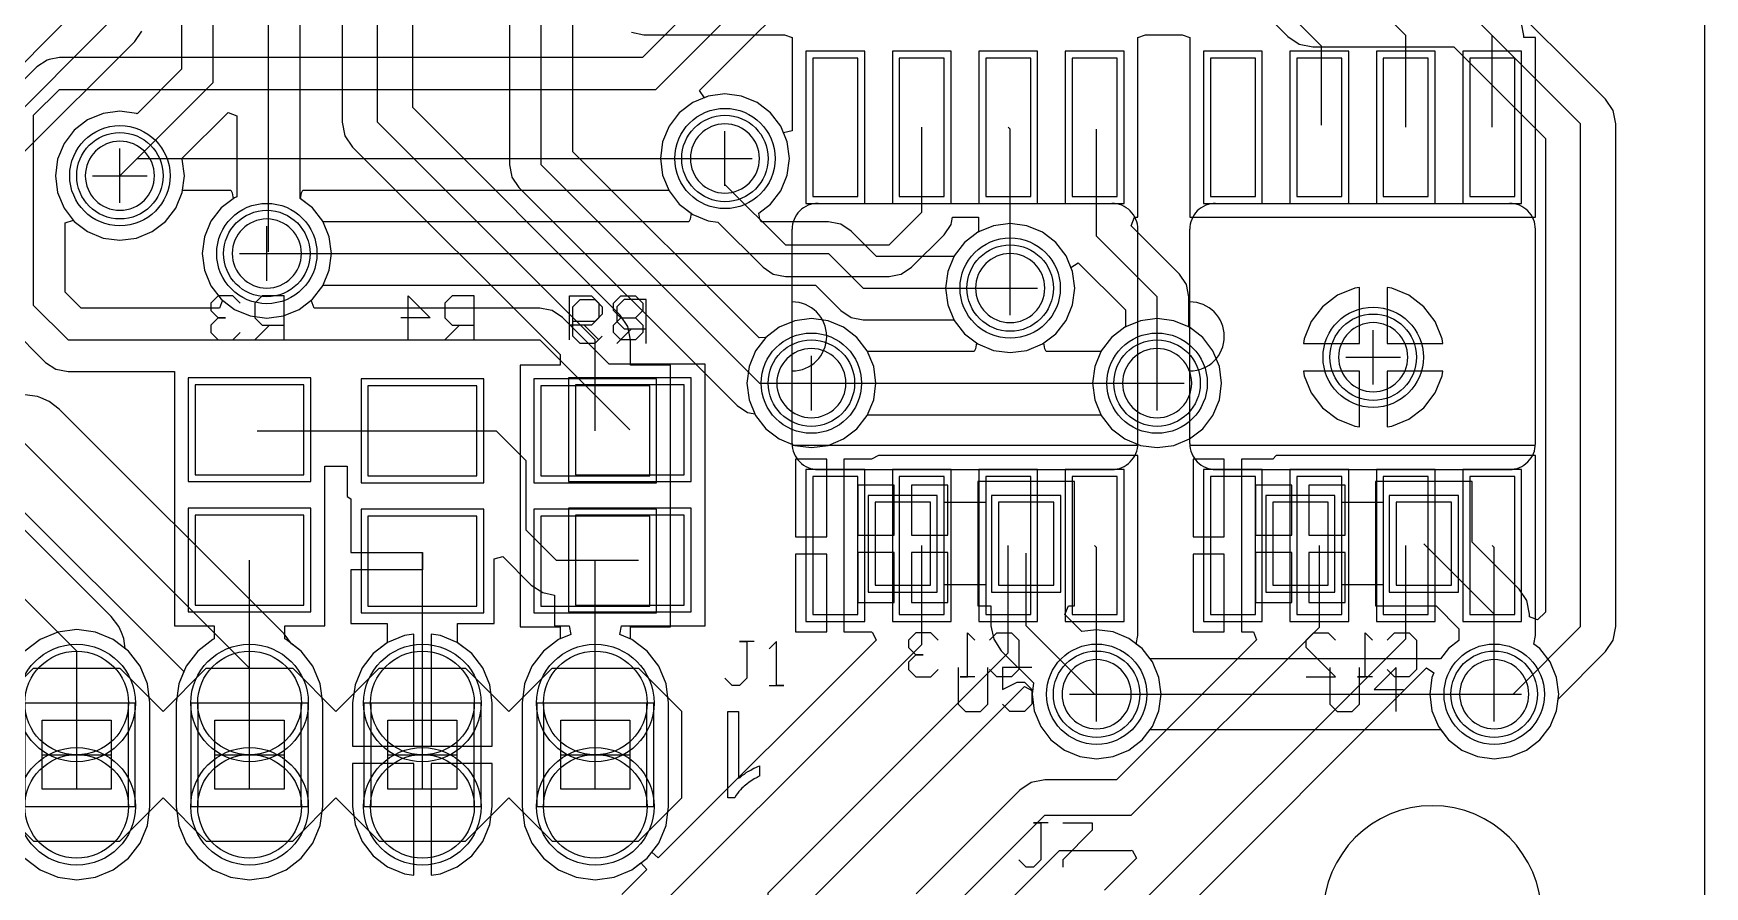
# Model space of a CAD drawing. Extents: x -25.4 to 37.3, y -25.4 to 54.6.
# Drawn here: x 12.45 to 37, y 4.41 to 16.95 of the extents above; entities that cross this region are included whole.
import ezdxf

# ---------------------------------------------------------------- set-up
doc = ezdxf.new("R2010")
doc.units = 0
doc.layers.get('0').update_dxf_attribs({"linetype": 'CONTINUOUS'})
for name, color, linetype in [('gbl', 5, 'CONTINUOUS'), ('gbo', 1, 'CONTINUOUS'), ('gbs', 6, 'CONTINUOUS'), ('gd1', 1, 'CONTINUOUS'), ('gg1', 1, 'CONTINUOUS'), ('gm29', 6, 'CONTINUOUS'), ('gtl', 1, 'CONTINUOUS'), ('gto', 2, 'CONTINUOUS'), ('gts', 1, 'CONTINUOUS')]:
    doc.layers.add(name, color=color, linetype=linetype)

# ---------------------------------------------------------------- blocks, each defined once
blk = doc.blocks.new('D10')
blk.add_lwpolyline([(-0.800098, -0.660399), (0.800098, -0.660399), (0.800098, 0.660399), (-0.800098, 0.660399)], close=True)
blk = doc.blocks.new('D14')
blk.add_lwpolyline([(-0.330199, -1.015998), (0.330199, -1.015998), (0.330199, 1.015998), (-0.330199, 1.015998)], close=True)
blk = doc.blocks.new('D28')
blk.add_lwpolyline([(0.75946, 0.75946), (-0.75946, 0.75946), (-0.75946, -0.75946), (0.75946, -0.75946)], close=True)
for centre in [(0, 0.75946), (0, -0.75946)]:
    blk.add_circle(centre, 0.762)
blk = doc.blocks.new('D31')
blk.add_circle((0, 0), 0.635)
blk = doc.blocks.new('D36')
blk.add_lwpolyline([(-0.406399, -0.609599), (0.406399, -0.609599), (0.406399, 0.609599), (-0.406399, 0.609599)], close=True)
blk = doc.blocks.new('D49')
blk.add_lwpolyline([(-0.901698, -0.761998), (0.901698, -0.761998), (0.901698, 0.761998), (-0.901698, 0.761998)], close=True)
blk = doc.blocks.new('D53')
blk.add_lwpolyline([(-0.431799, -1.117598), (0.431799, -1.117598), (0.431799, 1.117598), (-0.431799, 1.117598)], close=True)
blk = doc.blocks.new('D61')
blk.add_lwpolyline([(0.86106, 0.75946), (-0.86106, 0.75946), (-0.86106, -0.75946), (0.86106, -0.75946)], close=True)
for centre in [(0, 0.75946), (0, -0.75946)]:
    blk.add_circle(centre, 0.8636)
blk = doc.blocks.new('D64')
blk.add_circle((0, 0), 0.737)
blk = doc.blocks.new('D69')
blk.add_lwpolyline([(-0.507999, -0.711199), (0.507999, -0.711199), (0.507999, 0.711199), (-0.507999, 0.711199)], close=True)

msp = doc.modelspace()

# ---------------------------------------------------------------- linework, layer by layer
at = {"layer": 'gbl', "color": 5}
for points in [[(37.000074, 0.0898), (36.910274, 0), (0, 0), (0, 46.000092), (18.500037, 46.000092), (37.000074, 46.000092), (37.000074, 0.0898)], [(21.590043, 16.129032), (23.749047, 18.288037), (23.749047, 30.22606)], [(23.282847, 18.481137), (21.396943, 16.595233), (12.827026, 16.595233), (12.678225, 16.565633), (12.648625, 16.559733), (12.497425, 16.458633), (12.116424, 16.077632)], [(29.605759, 18.175836), (30.875762, 16.905834), (31.043862, 16.793534), (31.242062, 16.754034), (33.313567, 16.754034), (34.661069, 15.406531), (34.661069, 8.446617), (34.544369, 8.329817), (34.426969, 8.378417), (34.426969, 8.416117), (34.387569, 8.614317), (34.275269, 8.782418), (33.586367, 9.471319), (33.586367, 10.364421), (32.163964, 10.364421), (32.163964, 8.535617), (33.057066, 8.535617), (33.391067, 8.201616), (33.391067, 8.026116), (33.238766, 7.909316), (33.121866, 7.756916), (28.854258, 7.756916), (28.737357, 7.909316), (28.541057, 8.059916), (28.312357, 8.154616), (28.067056, 8.186916), (27.851156, 8.158516), (27.601055, 8.408617), (27.653655, 8.535617), (27.744355, 8.535617), (27.744355, 10.364421), (26.321953, 10.364421), (26.321953, 8.535617), (26.515153, 8.535617), (26.515153, 8.244016), (26.554653, 8.045816), (26.666853, 7.877716), (27.140854, 7.403815), (27.119154, 7.239014), (27.151454, 6.993714), (27.246154, 6.765014), (27.396755, 6.568713), (27.593155, 6.418113), (27.821756, 6.323413), (28.067056, 6.291113), (28.312357, 6.323413), (28.541057, 6.418113), (28.737357, 6.568713), (28.854258, 6.721013), (33.121866, 6.721013), (33.238766, 6.568713), (33.435167, 6.418113), (33.663767, 6.323413), (33.909068, 6.291113), (34.154368, 6.323413), (34.382969, 6.418113), (34.579369, 6.568713), (34.729969, 6.765014), (34.82467, 6.993714), (34.84767, 7.168114), (35.545271, 7.865816), (35.657571, 8.033816), (35.696971, 8.232016), (35.696971, 15.621031), (35.657571, 15.819232), (35.545271, 15.987332), (33.894268, 17.638335)], [(12.116424, 12.624425), (12.624425, 12.116424), (12.775626, 12.015324), (12.954026, 11.979824), (14.516129, 11.979824), (14.516129, 10.16002), (14.516129, 8.244816), (15.10313, 8.244816), (15.10313, 8.052116), (15.08303, 8.043816), (14.86023, 7.872816), (14.689129, 7.650015), (14.581729, 7.390515), (14.545029, 7.112014), (14.545029, 5.588011), (14.581729, 5.309511), (14.689129, 5.05001), (14.86023, 4.82711), (15.08303, 4.656109), (15.342531, 4.548709), (15.621031, 4.512009), (15.899532, 4.548709), (16.159032, 4.656109), (16.381833, 4.82711), (16.552933, 5.05001), (16.660333, 5.309511), (16.697033, 5.588011), (16.697033, 7.112014), (16.660333, 7.390515), (16.552933, 7.650015), (16.381833, 7.872816), (16.159032, 8.043816), (16.139032, 8.052116), (16.139032, 8.244816), (16.725933, 8.244816), (16.725933, 10.16002), (16.725933, 10.592021), (17.056134, 10.592021), (17.056134, 10.14482), (17.056134, 10.14482), (17.106934, 10.10922), (17.106934, 9.321819), (18.161036, 9.321819), (18.161036, 9.067818), (17.106934, 9.067818), (17.106934, 8.280417), (17.643035, 8.280417), (17.643035, 7.995216), (17.436435, 7.836616), (17.273535, 7.624415), (17.171234, 7.377215), (17.136234, 7.112014), (17.136234, 6.477013), (19.185838, 6.477013), (19.185838, 7.112014), (19.150938, 7.377215), (19.048538, 7.624415), (18.885638, 7.836616), (18.678937, 7.995216), (18.678937, 8.280417), (19.215138, 8.280417), (19.215138, 9.229418), (19.342139, 9.262419), (19.76074, 8.843818), (19.92884, 8.731517), (20.10414, 8.696617), (20.10414, 8.244816), (20.316341, 8.244816), (20.341541, 8.117816), (20.16304, 8.043816), (19.94014, 7.872816), (19.76914, 7.650015), (19.661739, 7.390515), (19.625039, 7.112014), (19.625039, 5.588011), (19.661739, 5.309511), (19.76914, 5.05001), (19.94014, 4.82711), (20.16304, 4.656109), (20.422541, 4.548709), (20.701041, 4.512009), (20.979542, 4.548709), (21.239042, 4.656109), (21.461843, 4.82711), (21.632943, 5.05001), (21.740343, 5.309511), (21.777044, 5.588011), (21.777044, 7.112014), (21.740343, 7.390515), (21.632943, 7.650015), (21.461843, 7.872816), (21.239042, 8.043816), (21.060542, 8.117816), (21.085742, 8.244816), (22.313945, 8.244816), (22.313945, 10.16002), (22.313945, 12.090424), (20.903042, 12.090424), (20.21784, 12.775626), (20.06664, 12.876726), (20.03704, 12.882626), (19.88824, 12.912226), (16.568833, 12.912226), (16.527933, 13.032426), (16.545333, 13.045726), (16.695933, 13.242126), (16.699233, 13.249826), (23.936948, 13.249826), (24.308449, 12.878426), (24.459649, 12.777326), (24.638049, 12.741825), (25.972952, 12.741825), (25.976152, 12.734025), (26.126752, 12.537725), (26.300853, 12.404225), (26.286153, 12.314625), (26.267053, 12.277225), (24.700149, 12.277225), (24.696949, 12.285025), (24.546349, 12.481325), (24.350049, 12.631925), (24.121348, 12.726625), (23.876048, 12.758926), (23.630747, 12.726625), (23.402147, 12.631925), (23.205746, 12.481325), (23.055146, 12.285025), (22.960446, 12.056324), (22.928146, 11.811024), (22.960446, 11.565723), (23.055146, 11.337123), (23.205746, 11.140722), (23.402147, 10.990122), (23.630747, 10.895422), (23.876048, 10.863122), (24.121348, 10.895422), (24.350049, 10.990122), (24.546349, 11.140722), (24.696949, 11.337123), (24.700149, 11.344823), (28.131856, 11.344823), (28.135156, 11.337123), (28.285757, 11.140722), (28.482057, 10.990122), (28.710757, 10.895422), (28.956058, 10.863122), (29.201358, 10.895422), (29.430059, 10.990122), (29.626359, 11.140722), (29.77696, 11.337123), (29.87166, 11.565723), (29.90396, 11.811024), (29.87166, 12.056324), (29.77696, 12.285025), (29.626359, 12.481325), (29.430059, 12.631925), (29.201358, 12.726625), (28.956058, 12.758926), (28.710757, 12.726625), (28.482057, 12.631925), (28.285757, 12.481325), (28.135156, 12.285025), (28.131856, 12.277225), (27.327055, 12.277225), (27.307955, 12.314625), (27.293255, 12.404225), (27.467355, 12.537725), (27.617955, 12.734025), (27.712655, 12.962726), (27.744955, 13.208026), (27.712655, 13.453327), (27.617955, 13.681927), (27.467355, 13.878328), (27.271055, 14.028928), (27.042354, 14.123628), (26.797054, 14.155928), (26.551753, 14.123628), (26.323053, 14.028928), (26.126752, 13.878328), (25.976152, 13.681927), (25.972952, 13.674227), (24.83115, 13.674227), (24.459649, 14.045628), (24.308449, 14.146728), (24.278849, 14.152628), (24.130048, 14.182228), (23.136046, 14.182228), (23.116946, 14.219628), (23.102246, 14.309229), (23.276347, 14.442729), (23.426947, 14.639029), (23.521647, 14.86773), (23.553947, 15.11303), (23.521647, 15.358331), (23.426947, 15.587031), (23.276347, 15.783332), (23.080046, 15.933932), (22.851346, 16.028632), (22.606045, 16.060932), (22.360745, 16.028632), (22.305745, 16.005832), (22.233744, 16.113532), (24.078648, 17.958436)], [(33.528067, 17.272035), (35.17907, 15.621031)], [(12.446025, 15.748031), (12.827026, 16.129032)], [(12.827026, 16.129032), (21.590043, 16.129032)], [(12.446025, 12.954026), (12.446025, 15.748031)], [(35.17907, 8.232016), (35.17907, 15.621031)], [(13.716027, 14.85903), (13.970028, 15.11303)], [(13.970028, 15.11303), (22.606045, 15.11303)], [(15.364131, 14.609429), (15.378831, 14.519829), (15.20473, 14.386329), (15.05413, 14.189928), (14.95943, 13.961328), (14.92713, 13.716027), (14.95943, 13.470727), (15.05413, 13.242126), (15.20473, 13.045726), (15.22213, 13.032426), (15.18123, 12.912226), (13.147126, 12.912226), (12.912226, 13.147126), (12.912226, 14.165228), (13.032426, 14.206128), (13.045726, 14.188728), (13.242126, 14.038128), (13.470727, 13.943428), (13.716027, 13.911128), (13.961328, 13.943428), (14.189928, 14.038128), (14.386329, 14.188728), (14.536929, 14.385029), (14.631629, 14.613729), (14.636029, 14.646829), (15.345031, 14.646829), (15.364131, 14.609429)], [(21.785144, 14.639029), (21.935744, 14.442729), (22.109844, 14.309229), (22.095144, 14.219628), (22.076044, 14.182228), (16.699233, 14.182228), (16.695933, 14.189928), (16.545333, 14.386329), (16.371233, 14.519829), (16.385933, 14.609429), (16.405033, 14.646829), (21.781944, 14.646829), (21.785144, 14.639029)], [(7.213614, 13.741427), (13.081026, 7.874016)], [(15.875032, 13.716027), (24.130048, 13.716027)], [(24.130048, 13.716027), (24.638049, 13.208026)], [(12.320225, 4.82711), (12.543025, 4.656109), (12.802526, 4.548709), (13.081026, 4.512009), (13.359527, 4.548709), (13.619027, 4.656109), (13.841928, 4.82711), (14.012828, 5.05001), (14.120328, 5.309511), (14.157028, 5.588011), (14.157028, 7.112014), (14.120328, 7.390515), (14.012828, 7.650015), (13.841928, 7.872816), (13.793628, 7.909916), (13.773928, 8.059716), (13.738127, 8.146216), (13.702227, 8.232716), (13.588227, 8.381217), (8.534417, 13.435127)], [(24.638049, 13.208026), (26.797054, 13.208026)], [(31.927864, 13.215626), (31.859164, 13.206626), (31.605863, 13.101726), (31.388363, 12.934726), (31.221362, 12.717225), (31.116462, 12.463925), (31.107462, 12.395225), (31.927864, 12.395225), (31.927864, 13.215626)], [(32.334265, 13.215626), (32.334265, 12.395225), (33.154666, 12.395225), (33.145666, 12.463925), (33.040766, 12.717225), (32.873766, 12.934726), (32.656265, 13.101726), (32.402965, 13.206626), (32.334265, 13.215626)], [(12.446025, 12.954026), (12.954026, 12.446025)], [(12.954026, 12.446025), (19.88824, 12.446025)], [(19.88824, 12.446025), (21.209042, 11.125222)], [(23.876048, 11.811024), (28.956058, 11.811024)], [(31.927864, 11.988824), (31.107462, 11.988824), (31.116462, 11.920124), (31.221362, 11.666823), (31.388363, 11.449323), (31.605863, 11.282323), (31.859164, 11.177422), (31.927864, 11.168422), (31.927864, 11.988824)], [(33.154666, 11.988824), (32.334265, 11.988824), (32.334265, 11.168422), (32.402965, 11.177422), (32.656265, 11.282323), (32.873766, 11.449323), (33.040766, 11.666823), (33.145666, 11.920124), (33.154666, 11.988824)], [(15.732831, 11.110022), (18.161036, 11.110022)], [(18.161036, 11.110022), (19.243038, 11.110022)], [(19.243038, 11.110022), (19.685039, 10.668021)], [(19.685039, 9.652019), (19.685039, 10.668021)], [(25.09175, 10.313621), (24.558349, 10.313621), (24.558349, 9.577019), (25.09175, 9.577019), (25.09175, 10.313621)], [(25.879152, 10.313621), (25.345751, 10.313621), (25.345751, 9.577019), (25.879152, 9.577019), (25.879152, 10.313621)], [(30.933762, 10.313621), (30.400361, 10.313621), (30.400361, 9.577019), (30.933762, 9.577019), (30.933762, 10.313621)], [(31.721163, 10.313621), (31.187762, 10.313621), (31.187762, 9.577019), (31.721163, 9.577019), (31.721163, 10.313621)], [(19.685039, 9.652019), (20.12704, 9.210018)], [(32.875166, 9.450019), (33.909068, 8.416117)], [(15.621031, 6.350013), (15.621031, 9.210018)], [(18.161036, 6.350013), (18.161036, 9.314219)], [(20.12704, 9.210018), (21.336043, 9.210018)], [(25.09175, 9.323019), (24.558349, 9.323019), (24.558349, 8.586417), (25.09175, 8.586417), (25.09175, 9.323019)], [(25.879152, 9.323019), (25.345751, 9.323019), (25.345751, 8.586417), (25.879152, 8.586417), (25.879152, 9.323019)], [(27.033154, 8.244016), (27.033154, 9.312019)], [(30.933762, 9.323019), (30.400361, 9.323019), (30.400361, 8.586417), (30.933762, 8.586417), (30.933762, 9.323019)], [(31.721163, 9.323019), (31.187762, 9.323019), (31.187762, 8.586417), (31.721163, 8.586417), (31.721163, 9.323019)], [(33.909068, 7.239014), (33.909068, 8.416117)], [(27.033154, 8.244016), (28.038156, 7.239014)], [(34.186068, 7.239014), (35.17907, 8.232016)], [(13.081026, 6.350013), (13.081026, 7.874016)], [(28.038156, 7.239014), (34.186068, 7.239014)], [(18.034036, 6.223012), (17.136234, 6.223012), (17.136234, 5.588011), (17.171234, 5.322811), (17.273535, 5.07561), (17.436435, 4.86341), (17.648635, 4.700509), (17.895836, 4.598109), (18.034036, 4.579909), (18.034036, 6.223012)], [(19.185838, 6.223012), (18.288037, 6.223012), (18.288037, 4.579909), (18.426237, 4.598109), (18.673437, 4.700509), (18.885638, 4.86341), (19.048538, 5.07561), (19.150938, 5.322811), (19.185838, 5.588011), (19.185838, 6.223012)]]:
    msp.add_lwpolyline(points, dxfattribs=at)
at = {"layer": 'gbo', "color": 1}
for points in [[(15.481531, 12.985626), (15.373631, 13.093526), (15.15783, 13.093526), (15.04993, 12.985626), (15.04993, 12.877726), (15.15783, 12.769726), (15.265731, 12.769726), (15.15783, 12.769726), (15.04993, 12.661825), (15.04993, 12.553925), (15.15783, 12.446025), (15.373631, 12.446025), (15.481531, 12.553925)], [(16.129032, 12.446025), (16.129032, 13.093526), (15.805332, 13.093526), (15.697331, 12.985626), (15.697331, 12.769726), (15.805332, 12.661825), (16.129032, 12.661825)], [(17.951836, 12.446025), (17.951836, 13.093526), (18.275537, 12.769726), (17.843836, 12.769726)], [(18.923038, 12.446025), (18.923038, 13.093526), (18.599337, 13.093526), (18.491337, 12.985626), (18.491337, 12.769726), (18.599337, 12.661825), (18.923038, 12.661825)], [(20.803542, 12.502125), (20.695641, 12.394225), (20.479741, 12.394225), (20.371841, 12.502125), (20.371841, 12.933826), (20.479741, 13.041726), (20.695641, 13.041726), (20.803542, 12.933826), (20.803542, 12.825826), (20.695641, 12.717925), (20.371841, 12.717925)], [(21.451043, 12.394225), (21.451043, 13.041726), (21.127242, 13.041726), (21.019342, 12.933826), (21.019342, 12.717925), (21.127242, 12.610025), (21.451043, 12.610025)], [(15.913232, 12.661825), (15.697331, 12.446025)], [(18.707237, 12.661825), (18.491337, 12.446025)], [(21.235142, 12.610025), (21.019342, 12.394225)], [(25.828352, 10.05962), (26.433153, 10.05962)], [(31.670363, 10.05962), (32.275165, 10.05962)], [(25.828352, 8.850018), (26.433153, 8.850018)], [(31.670363, 8.850018), (32.275165, 8.850018)], [(25.736951, 8.032616), (25.629051, 8.140516), (25.413251, 8.140516), (25.305351, 8.032616), (25.305351, 7.924716), (25.413251, 7.816816), (25.521151, 7.816816), (25.413251, 7.816816), (25.305351, 7.708815), (25.305351, 7.600915), (25.413251, 7.493015), (25.629051, 7.493015), (25.736951, 7.600915)], [(26.276553, 7.493015), (26.060752, 7.493015), (26.168652, 7.493015), (26.168652, 8.140516), (26.276553, 8.032616)], [(26.492353, 8.032616), (26.600353, 8.140516), (26.816154, 8.140516), (26.924054, 8.032616), (26.924054, 7.600915), (26.816154, 7.493015), (26.600353, 7.493015), (26.492353, 7.600915)], [(31.147362, 7.493015), (31.578963, 7.493015), (31.147362, 7.924716), (31.147362, 8.032616), (31.255263, 8.140516), (31.471063, 8.140516), (31.578963, 8.032616)], [(32.118564, 7.493015), (31.902764, 7.493015), (32.010664, 7.493015), (32.010664, 8.140516), (32.118564, 8.032616)], [(32.334365, 8.032616), (32.442265, 8.140516), (32.658165, 8.140516), (32.766066, 8.032616), (32.766066, 7.600915), (32.658165, 7.493015), (32.442265, 7.493015), (32.334365, 7.600915)]]:
    msp.add_lwpolyline(points, dxfattribs=at)
at = {"layer": 'gd1', "color": 1}
for points in [[(23.114046, 15.11303), (23.114046, 15.11303), (23.114046, 15.11303, 1), (22.098044, 15.11303), (22.098044, 15.11303), (22.098044, 15.11303, 1), (23.114046, 15.11303), (23.114046, 15.11303)], [(14.224028, 14.85903), (14.224028, 14.85903), (14.224028, 14.85903, 1), (13.208026, 14.85903), (13.208026, 14.85903), (13.208026, 14.85903, 1), (14.224028, 14.85903), (14.224028, 14.85903)], [(16.383033, 13.716027), (16.383033, 13.716027), (16.383033, 13.716027, 1), (15.367031, 13.716027), (15.367031, 13.716027), (15.367031, 13.716027, 1), (16.383033, 13.716027), (16.383033, 13.716027)], [(27.305055, 13.208026), (27.305055, 13.208026), (27.305055, 13.208026, 1), (26.289053, 13.208026), (26.289053, 13.208026), (26.289053, 13.208026, 1), (27.305055, 13.208026), (27.305055, 13.208026)], [(32.639065, 12.192024), (32.639065, 12.192024), (32.639065, 12.192024, 1), (31.623063, 12.192024), (31.623063, 12.192024), (31.623063, 12.192024, 1), (32.639065, 12.192024), (32.639065, 12.192024)], [(24.384049, 11.811024), (24.384049, 11.811024), (24.384049, 11.811024, 1), (23.368047, 11.811024), (23.368047, 11.811024), (23.368047, 11.811024, 1), (24.384049, 11.811024), (24.384049, 11.811024)], [(29.464059, 11.811024), (29.464059, 11.811024), (29.464059, 11.811024, 1), (28.448057, 11.811024), (28.448057, 11.811024), (28.448057, 11.811024, 1), (29.464059, 11.811024), (29.464059, 11.811024)], [(28.575057, 7.239014), (28.575057, 7.239014), (28.575057, 7.239014, 1), (27.559055, 7.239014), (27.559055, 7.239014), (27.559055, 7.239014, 1), (28.575057, 7.239014), (28.575057, 7.239014)], [(34.417069, 7.239014), (34.417069, 7.239014), (34.417069, 7.239014, 1), (33.401067, 7.239014), (33.401067, 7.239014), (33.401067, 7.239014, 1), (34.417069, 7.239014), (34.417069, 7.239014)]]:
    msp.add_lwpolyline(points, format="xyb", dxfattribs=at)
for points in [[(12.573025, 5.842012), (12.573025, 6.858014), (13.589027, 6.858014), (13.589027, 5.842012), (12.573025, 5.842012)], [(15.11303, 5.842012), (15.11303, 6.858014), (16.129032, 6.858014), (16.129032, 5.842012), (15.11303, 5.842012)], [(17.653035, 5.842012), (17.653035, 6.858014), (18.669037, 6.858014), (18.669037, 5.842012), (17.653035, 5.842012)], [(20.19304, 5.842012), (20.19304, 6.858014), (21.209042, 6.858014), (21.209042, 5.842012), (20.19304, 5.842012)]]:
    msp.add_lwpolyline(points, dxfattribs=at)
at = {"layer": 'gg1', "color": 1}
for points in [[(22.606045, 14.713029), (22.606045, 15.513031)], [(13.716027, 14.459029), (13.716027, 15.259031)], [(22.206044, 15.11303), (23.006046, 15.11303)], [(13.316027, 14.85903), (14.116028, 14.85903)], [(15.875032, 13.316027), (15.875032, 14.116028)], [(15.475031, 13.716027), (16.275033, 13.716027)], [(26.797054, 12.808026), (26.797054, 13.608027)], [(26.397053, 13.208026), (27.197054, 13.208026)], [(32.131064, 11.792024), (32.131064, 12.592025)], [(23.876048, 11.411023), (23.876048, 12.211024)], [(28.956058, 11.411023), (28.956058, 12.211024)], [(31.731063, 12.192024), (32.531065, 12.192024)], [(23.476047, 11.811024), (24.276049, 11.811024)], [(28.556057, 11.811024), (29.356059, 11.811024)], [(28.067056, 6.839014), (28.067056, 7.639015)], [(33.909068, 6.839014), (33.909068, 7.639015)], [(27.667055, 7.239014), (28.467057, 7.239014)], [(33.509067, 7.239014), (34.309069, 7.239014)], [(13.081026, 5.842012), (13.081026, 6.858014)], [(15.621031, 5.842012), (15.621031, 6.858014)], [(18.161036, 5.842012), (18.161036, 6.858014)], [(20.701041, 5.842012), (20.701041, 6.858014)], [(12.573025, 6.350013), (13.589027, 6.350013)], [(15.11303, 6.350013), (16.129032, 6.350013)], [(17.653035, 6.350013), (18.669037, 6.350013)], [(20.19304, 6.350013), (21.209042, 6.350013)]]:
    msp.add_lwpolyline(points, dxfattribs=at)
at = {"layer": 'gm29', "color": 6}
msp.add_lwpolyline([(34.600269, 4.000008), (34.600269, 4.000008), (34.600269, 4.000008, 1), (31.399863, 4.000008), (31.399863, 4.000008), (31.399863, 4.000008, 1), (34.600269, 4.000008), (34.600269, 4.000008)], format="xyb", dxfattribs=at)
at = {"layer": 'gtl', "color": 1}
for points in [[(37.000074, 0), (37.000074, 0), (0, 0), (0, 45.873092), (0.127, 46.000092), (37.000074, 46.000092), (37.000074, 0)], [(23.082046, 20.479041), (24.89205, 18.669037), (32.131064, 18.669037), (33.880168, 16.919934)], [(12.150224, 19.364939), (12.557325, 19.77204), (12.674625, 19.723439), (12.674625, 19.094838), (13.142226, 19.094838), (13.142226, 17.357535), (11.744923, 15.960232)], [(22.485045, 19.679039), (24.130048, 18.034036), (31.496063, 18.034036), (32.610165, 16.919934)], [(13.716027, 14.85903), (15.08763, 16.230632), (15.08763, 18.186436)], [(15.900432, 13.741427), (15.900432, 18.186436)], [(17.500635, 15.646431), (17.500635, 18.186436)], [(19.90704, 15.01803), (19.90704, 18.186436)], [(14.621429, 17.246634), (14.621429, 16.423733), (13.969128, 15.771432), (13.961328, 15.774632), (13.716027, 15.806932), (13.470727, 15.774632), (13.242126, 15.679931), (13.045726, 15.529331), (12.895126, 15.332931), (12.800426, 15.10433), (12.768126, 14.85903), (12.800426, 14.613729), (12.895126, 14.385029), (13.045726, 14.188728), (13.242126, 14.038128), (13.470727, 13.943428), (13.716027, 13.911128), (13.961328, 13.943428), (14.189928, 14.038128), (14.386329, 14.188728), (14.536929, 14.385029), (14.631629, 14.613729), (14.663929, 14.85903), (14.631629, 15.10433), (14.628429, 15.11213), (15.307231, 15.791032), (15.434231, 15.738431), (15.434231, 14.550729), (15.401031, 14.536929), (15.20473, 14.386329), (15.05413, 14.189928), (14.95943, 13.961328), (14.92713, 13.716027), (14.95943, 13.470727), (15.05413, 13.242126), (15.20473, 13.045726), (15.401031, 12.895126), (15.629731, 12.800426), (15.875032, 12.768126), (16.120332, 12.800426), (16.348933, 12.895126), (16.545333, 13.045726), (16.695933, 13.242126), (16.790634, 13.470727), (16.822934, 13.716027), (16.790634, 13.961328), (16.695933, 14.189928), (16.545333, 14.386329), (16.366633, 14.523429), (16.366633, 17.246634)], [(16.982734, 17.246634), (16.982734, 15.646431), (17.022134, 15.448231), (17.134334, 15.280231), (20.18314, 12.231524), (20.18314, 12.075224), (19.596139, 12.075224), (19.596139, 10.14482), (19.596139, 8.229616), (20.18314, 8.229616), (20.18314, 8.052116), (20.16304, 8.043816), (19.94014, 7.872816), (19.76914, 7.650015), (19.661739, 7.390515), (19.625039, 7.112014), (19.625039, 5.588011), (19.661739, 5.309511), (19.76914, 5.05001), (19.94014, 4.82711), (20.16304, 4.656109), (20.422541, 4.548709), (20.701041, 4.512009), (20.979542, 4.548709), (21.239042, 4.656109), (21.372443, 4.75861), (21.456443, 4.662909), (21.089342, 4.295809)], [(23.909548, 4.254009), (27.005654, 7.350115), (27.125954, 7.290815), (27.119154, 7.239014), (27.151454, 6.993714), (27.246154, 6.765014), (27.396755, 6.568713), (27.593155, 6.418113), (27.821756, 6.323413), (28.067056, 6.291113), (28.312357, 6.323413), (28.541057, 6.418113), (28.737357, 6.568713), (28.887958, 6.765014), (28.982658, 6.993714), (29.014958, 7.239014), (28.982658, 7.484315), (28.887958, 7.713015), (28.737357, 7.909316), (28.649257, 7.976816), (28.673157, 8.103816), (28.673157, 8.103816), (28.673157, 10.745421), (24.91835, 10.745421), (24.87645, 10.745421), (24.86315, 10.745421), (24.75715, 10.694621), (24.736149, 10.694621), (24.355149, 10.694621), (24.355149, 9.424619), (24.355149, 8.154616), (24.736149, 8.154616), (24.75715, 8.154616), (24.77205, 8.147516), (24.82745, 8.033916), (21.626143, 4.83261), (21.530543, 4.91661), (21.632943, 5.05001), (21.740343, 5.309511), (21.777044, 5.588011), (21.777044, 7.112014), (21.740343, 7.390515), (21.632943, 7.650015), (21.461843, 7.872816), (21.239042, 8.043816), (21.219042, 8.052116), (21.219042, 8.229616), (21.805944, 8.229616), (21.805944, 10.14482), (21.805944, 12.075224), (21.219042, 12.075224), (21.219042, 12.446025), (21.179542, 12.644225), (21.067242, 12.812326), (18.018636, 15.860932), (18.018636, 17.246634)], [(19.440839, 17.246634), (19.440839, 15.01803), (19.470439, 14.86923), (19.476339, 14.83963), (19.577439, 14.688429), (22.784446, 11.481423), (22.935646, 11.380323), (22.965246, 11.374423), (23.046346, 11.358323), (23.055146, 11.337123), (23.205746, 11.140722), (23.402147, 10.990122), (23.630747, 10.895422), (23.876048, 10.863122), (24.121348, 10.895422), (24.350049, 10.990122), (24.546349, 11.140722), (24.696949, 11.337123), (24.79165, 11.565723), (24.82395, 11.811024), (24.79165, 12.056324), (24.696949, 12.285025), (24.546349, 12.481325), (24.350049, 12.631925), (24.121348, 12.726625), (23.876048, 12.758926), (23.630747, 12.726625), (23.402147, 12.631925), (23.205746, 12.481325), (23.109346, 12.474925), (20.373241, 15.21113), (20.373241, 17.246634)], [(30.734061, 17.399035), (31.369063, 16.764034)], [(11.938024, 15.494031), (13.608427, 17.164434)], [(12.267625, 15.16443), (13.938028, 16.834834), (14.039128, 16.986034)], [(21.234442, 16.968334), (21.412843, 16.932834), (23.482947, 16.932834), (23.593147, 16.892234), (23.593147, 16.805834), (23.593147, 15.517631), (23.466147, 15.492431), (23.426947, 15.587031), (23.276347, 15.783332), (23.080046, 15.933932), (22.851346, 16.028632), (22.606045, 16.060932), (22.360745, 16.028632), (22.132044, 15.933932), (21.935744, 15.783332), (21.785144, 15.587031), (21.690443, 15.358331), (21.658143, 15.11303), (21.690443, 14.86773), (21.785144, 14.639029), (21.935744, 14.442729), (22.132044, 14.292129), (22.360745, 14.197428), (22.499745, 14.179128), (23.165446, 13.513427), (23.316647, 13.412327), (23.495047, 13.376827), (25.01905, 13.376827), (25.16785, 13.406427), (25.19745, 13.412327), (25.348651, 13.513427), (25.827752, 13.992528), (25.928852, 14.143728), (25.934752, 14.173328), (25.950052, 14.250629), (26.330853, 14.250629), (26.330853, 14.032228), (26.323053, 14.028928), (26.126752, 13.878328), (25.976152, 13.681927), (25.881452, 13.453327), (25.849152, 13.208026), (25.881452, 12.962726), (25.976152, 12.734025), (26.126752, 12.537725), (26.323053, 12.387125), (26.551753, 12.292425), (26.797054, 12.260125), (27.042354, 12.292425), (27.271055, 12.387125), (27.467355, 12.537725), (27.617955, 12.734025), (27.712655, 12.962726), (27.744955, 13.208026), (27.712655, 13.453327), (27.689855, 13.508327), (27.797556, 13.580227), (28.489857, 12.887926), (28.489857, 12.635125), (28.482057, 12.631925), (28.285757, 12.481325), (28.135156, 12.285025), (28.040456, 12.056324), (28.008156, 11.811024), (28.040456, 11.565723), (28.135156, 11.337123), (28.285757, 11.140722), (28.482057, 10.990122), (28.710757, 10.895422), (28.956058, 10.863122), (29.201358, 10.895422), (29.430059, 10.990122), (29.626359, 11.140722), (29.77696, 11.337123), (29.87166, 11.565723), (29.90396, 11.811024), (29.87166, 12.056324), (29.77696, 12.285025), (29.626359, 12.481325), (29.430059, 12.631925), (29.422259, 12.635125), (29.422259, 13.081026), (29.386759, 13.259427), (29.285659, 13.410627), (28.572657, 14.123628), (28.625257, 14.250629), (28.673157, 14.250629), (28.673157, 16.805834), (28.673157, 16.892234), (28.783358, 16.932834), (28.783358, 16.932834), (29.324959, 16.932834), (29.435159, 16.892234), (29.435159, 14.250629), (34.515169, 14.250629), (34.515169, 16.892234), (34.346269, 16.892234), (34.346269, 16.919934), (34.310869, 17.098334)], [(31.369063, 15.600331), (31.369063, 16.764034)], [(32.610165, 15.571431), (32.610165, 16.919934)], [(33.880168, 15.571431), (33.880168, 16.919934)], [(17.500635, 15.646431), (20.701041, 12.446025)], [(25.01905, 13.843028), (25.498151, 14.322129), (25.498151, 15.571431)], [(26.768154, 15.571431), (26.797054, 15.542531)], [(26.797054, 13.208026), (26.797054, 15.542531)], [(28.067056, 13.970028), (28.067056, 15.542531)], [(19.90704, 15.01803), (23.114046, 11.811024)], [(22.606045, 14.732029), (22.606045, 15.11303)], [(22.606045, 14.732029), (23.495047, 13.843028)], [(23.495047, 13.843028), (25.01905, 13.843028)], [(28.067056, 13.970028), (28.956058, 13.081026)], [(28.956058, 11.811024), (28.956058, 13.081026)], [(31.927864, 13.215626), (31.859164, 13.206626), (31.605863, 13.101726), (31.388363, 12.934726), (31.221362, 12.717225), (31.116462, 12.463925), (31.107462, 12.395225), (31.927864, 12.395225), (31.927864, 13.215626)], [(32.334265, 13.215626), (32.334265, 12.395225), (33.154666, 12.395225), (33.145666, 12.463925), (33.040766, 12.717225), (32.873766, 12.934726), (32.656265, 13.101726), (32.402965, 13.206626), (32.334265, 13.215626)], [(20.701041, 11.110022), (20.701041, 12.446025)], [(23.114046, 11.811024), (23.876048, 11.811024)], [(31.927864, 11.988824), (31.107462, 11.988824), (31.116462, 11.920124), (31.221362, 11.666823), (31.388363, 11.449323), (31.605863, 11.282323), (31.859164, 11.177422), (31.927864, 11.168422), (31.927864, 11.988824)], [(33.154666, 11.988824), (32.334265, 11.988824), (32.334265, 11.168422), (32.402965, 11.177422), (32.656265, 11.282323), (32.873766, 11.449323), (33.040766, 11.666823), (33.145666, 11.920124), (33.154666, 11.988824)], [(12.021924, 10.20472), (14.656229, 7.570415), (14.581729, 7.390515), (14.545029, 7.112014), (14.545029, 5.588011), (14.581729, 5.309511), (14.689129, 5.05001), (14.86023, 4.82711), (15.08303, 4.656109), (15.342531, 4.548709), (15.621031, 4.512009), (15.899532, 4.548709), (16.159032, 4.656109), (16.381833, 4.82711), (16.552933, 5.05001), (16.660333, 5.309511), (16.697033, 5.588011), (16.697033, 7.112014), (16.660333, 7.390515), (16.552933, 7.650015), (16.381833, 7.872816), (16.239832, 7.981916), (16.128232, 8.127216), (12.826226, 11.429223), (12.677725, 11.543223), (12.555325, 11.593923), (12.504725, 11.614923), (12.319025, 11.639323)], [(9.347219, 10.922022), (12.319025, 10.922022), (15.621031, 7.620015)], [(24.101148, 10.694621), (23.643947, 10.694621), (23.643947, 9.551619), (24.101148, 9.551619), (24.101148, 10.694621)], [(30.705161, 10.745421), (30.654361, 10.694621), (30.19716, 10.694621), (30.19716, 9.424619), (30.19716, 8.154616), (30.370261, 8.154616), (30.418861, 8.037316), (28.360557, 5.979012), (27.305055, 5.979012), (27.106854, 5.939512), (26.938754, 5.827312), (25.417751, 4.306209)], [(29.199358, 3.909808), (32.913966, 7.624415), (33.021666, 7.552415), (32.993466, 7.484315), (32.961166, 7.239014), (32.993466, 6.993714), (33.088166, 6.765014), (33.238766, 6.568713), (33.435167, 6.418113), (33.663767, 6.323413), (33.909068, 6.291113), (34.154368, 6.323413), (34.382969, 6.418113), (34.579369, 6.568713), (34.729969, 6.765014), (34.82467, 6.993714), (34.85697, 7.239014), (34.82467, 7.484315), (34.729969, 7.713015), (34.579369, 7.909316), (34.491269, 7.976816), (34.515169, 8.103816), (34.515169, 8.103816), (34.515169, 10.745421), (30.705161, 10.745421), (30.705161, 10.745421)], [(29.94316, 10.694621), (29.485959, 10.694621), (29.485959, 9.551619), (29.94316, 9.551619), (29.94316, 10.694621)], [(23.241046, 2.540005), (23.241046, 4.318009), (26.768154, 7.845116), (26.768154, 9.424619)], [(25.498151, 7.972116), (25.498151, 9.424619)], [(25.781052, 3.937008), (27.305055, 5.461011), (28.575057, 5.461011), (31.340163, 8.226116), (31.340163, 9.424619)], [(28.038156, 9.424619), (28.067056, 9.395719)], [(28.067056, 7.239014), (28.067056, 9.395719)], [(32.610165, 8.053016), (32.610165, 9.424619)], [(33.880168, 9.424619), (33.909068, 9.395719)], [(33.909068, 7.239014), (33.909068, 9.395719)], [(20.701041, 6.350013), (20.701041, 9.194818)], [(24.101148, 9.297619), (23.643947, 9.297619), (23.643947, 8.154616), (24.101148, 8.154616), (24.101148, 9.297619)], [(29.94316, 9.297619), (29.485959, 9.297619), (29.485959, 8.154616), (29.94316, 8.154616), (29.94316, 9.297619)], [(13.081026, 8.188016), (12.802526, 8.151316), (12.543025, 8.043816), (12.320225, 7.872816)], [(12.320225, 4.82711), (12.543025, 4.656109), (12.802526, 4.548709), (13.081026, 4.512009), (13.359527, 4.548709), (13.619027, 4.656109), (13.841928, 4.82711), (14.012828, 5.05001), (14.120328, 5.309511), (14.157028, 5.588011), (14.157028, 7.112014), (14.120328, 7.390515), (14.012828, 7.650015), (13.841928, 7.872816), (13.619027, 8.043816), (13.359527, 8.151316), (13.081026, 8.188016)], [(18.034036, 8.120116), (17.895836, 8.101816), (17.648635, 7.999516), (17.436435, 7.836616), (17.273535, 7.624415), (17.171234, 7.377215), (17.136234, 7.112014), (17.136234, 6.477013), (18.034036, 6.477013), (18.034036, 8.120116)], [(18.288037, 8.120116), (18.288037, 6.477013), (19.185838, 6.477013), (19.185838, 7.112014), (19.150938, 7.377215), (19.048538, 7.624415), (18.885638, 7.836616), (18.673437, 7.999516), (18.426237, 8.101816), (18.288037, 8.120116)], [(20.701041, 2.540005), (20.701041, 3.175006), (25.498151, 7.972116)], [(28.321057, 3.763908), (32.610165, 8.053016)], [(15.621031, 6.350013), (15.621031, 7.620015)], [(18.034036, 6.223012), (17.136234, 6.223012), (17.136234, 5.588011), (17.171234, 5.322811), (17.273535, 5.07561), (17.436435, 4.86341), (17.648635, 4.700509), (17.895836, 4.598109), (18.034036, 4.579909), (18.034036, 6.223012)], [(19.185838, 6.223012), (18.288037, 6.223012), (18.288037, 4.579909), (18.426237, 4.598109), (18.673437, 4.700509), (18.885638, 4.86341), (19.048538, 5.07561), (19.150938, 5.322811), (19.185838, 5.588011), (19.185838, 6.223012)], [(26.584253, 4.007708), (27.519555, 4.94301), (28.575057, 4.94301), (28.591257, 4.94631), (28.653857, 4.82921), (28.184656, 4.360109)]]:
    msp.add_lwpolyline(points, dxfattribs=at)
at = {"layer": 'gto', "color": 2}
for points in [[(23.974148, 14.453829), (23.974148, 14.453829), (23.974148, 14.453829, 0.414214), (23.593147, 14.072828), (23.593147, 14.072828)], [(28.673157, 14.072828), (28.673157, 14.072828), (28.673157, 14.072828, 0.414214), (28.292157, 14.453829), (28.292157, 14.453829)], [(29.81616, 14.453829), (29.81616, 14.453829), (29.81616, 14.453829, 0.414214), (29.435159, 14.072828), (29.435159, 14.072828)], [(34.515169, 14.072828), (34.515169, 14.072828), (34.515169, 14.072828, 0.414214), (34.134168, 14.453829), (34.134168, 14.453829)], [(23.593147, 11.990024), (23.593147, 11.990024), (23.593147, 11.990024, 1), (23.593147, 13.006026), (23.593147, 13.006026)], [(29.435159, 11.990024), (29.435159, 11.990024), (29.435159, 11.990024, 1), (29.435159, 13.006026), (29.435159, 13.006026)], [(23.593147, 10.923222), (23.593147, 10.923222), (23.593147, 10.923222, 0.414214), (23.974148, 10.542221), (23.974148, 10.542221)], [(28.292157, 10.542221), (28.292157, 10.542221), (28.292157, 10.542221, 0.414214), (28.673157, 10.923222), (28.673157, 10.923222)], [(29.435159, 10.923222), (29.435159, 10.923222), (29.435159, 10.923222, 0.414214), (29.81616, 10.542221), (29.81616, 10.542221)], [(34.134168, 10.542221), (34.134168, 10.542221), (34.134168, 10.542221, 0.414214), (34.515169, 10.923222), (34.515169, 10.923222)]]:
    msp.add_lwpolyline(points, format="xyb", dxfattribs=at)
for points in [[(23.974148, 14.453829), (28.292157, 14.453829)], [(29.81616, 14.453829), (34.134168, 14.453829)], [(23.593147, 10.923222), (23.593147, 14.072828)], [(28.673157, 10.923222), (28.673157, 14.072828)], [(29.435159, 10.923222), (29.435159, 14.072828)], [(34.515169, 10.923222), (34.515169, 14.072828)], [(20.320041, 12.446025), (20.320041, 13.093526), (20.643741, 13.093526), (20.751742, 12.985626), (20.751742, 12.769726), (20.643741, 12.661825), (20.320041, 12.661825)], [(20.967542, 12.985626), (21.075442, 13.093526), (21.291243, 13.093526), (21.399243, 12.985626), (21.399243, 12.877726), (21.291243, 12.769726), (21.399243, 12.661825), (21.399243, 12.553925), (21.291243, 12.446025), (21.075442, 12.446025), (20.967542, 12.553925), (20.967542, 12.661825), (21.075442, 12.769726), (20.967542, 12.877726), (20.967542, 12.985626)], [(21.075442, 12.769726), (21.291243, 12.769726)], [(20.535841, 12.661825), (20.751742, 12.446025)], [(23.593147, 10.897822), (28.673157, 10.897822)], [(29.435159, 10.897822), (34.515169, 10.897822)], [(23.974148, 10.542221), (28.292157, 10.542221)], [(29.81616, 10.542221), (34.134168, 10.542221)], [(23.037746, 8.013516), (22.821846, 8.013516), (22.929846, 8.013516), (22.929846, 7.473915), (22.821846, 7.366015), (22.713945, 7.366015), (22.606045, 7.473915)], [(23.253547, 7.366015), (23.469347, 7.366015), (23.361447, 7.366015), (23.361447, 8.013516), (23.253547, 7.905616)], [(11.811024, 5.715011), (11.811024, 6.985014), (12.446025, 7.620015)], [(12.446025, 7.620015), (13.716027, 7.620015)], [(13.716027, 7.620015), (14.351029, 6.985014)], [(14.351029, 6.985014), (14.98603, 7.620015), (16.256033, 7.620015), (16.891034, 6.985014)], [(16.891034, 6.985014), (17.526035, 7.620015), (18.796038, 7.620015), (19.431039, 6.985014)], [(19.431039, 6.985014), (20.06604, 7.620015)], [(20.06604, 7.620015), (21.336043, 7.620015)], [(21.336043, 7.620015), (21.971044, 6.985014)], [(26.035052, 7.632515), (26.035052, 7.092914), (26.142952, 6.985014), (26.358753, 6.985014), (26.466753, 7.092914), (26.466753, 7.632515)], [(27.114154, 7.632515), (26.682553, 7.632515), (26.682553, 7.308815), (26.898354, 7.416715), (27.006254, 7.416715), (27.114154, 7.308815), (27.114154, 7.092914), (27.006254, 6.985014), (26.790454, 6.985014), (26.682553, 7.092914)], [(31.496063, 7.632515), (31.496063, 7.092914), (31.603963, 6.985014), (31.819764, 6.985014), (31.927764, 7.092914), (31.927764, 7.632515)], [(32.467265, 6.985014), (32.467265, 7.632515), (32.143564, 7.308815), (32.575165, 7.308815)], [(21.971044, 5.715011), (21.971044, 6.985014)], [(22.804846, 5.998012), (22.806846, 5.999912), (22.814446, 6.007612), (22.827946, 6.017212), (22.845246, 6.030612), (22.866346, 6.047912), (22.891346, 6.065212), (22.920146, 6.086312), (22.952746, 6.105512), (22.954646, 6.105512), (22.956546, 6.107512), (22.968146, 6.115112), (22.985346, 6.124712), (23.006546, 6.136312), (23.031446, 6.149712), (23.058346, 6.161212), (23.087146, 6.174712), (23.114046, 6.186212), (23.114046, 6.034512), (23.112146, 6.034512), (23.108246, 6.032612), (23.100646, 6.028712), (23.092946, 6.023012), (23.081446, 6.017212), (23.067946, 6.011412), (23.037246, 5.994212), (23.002646, 5.973012), (22.964246, 5.948112), (22.925846, 5.919312), (22.889346, 5.888512), (22.887446, 5.886612), (22.885546, 5.884712), (22.874046, 5.873212), (22.856746, 5.855912), (22.835646, 5.834812), (22.812546, 5.807912), (22.789546, 5.779112), (22.768446, 5.748411), (22.751146, 5.717611), (22.649345, 5.717611), (22.649345, 6.985014), (22.804846, 6.985014), (22.804846, 5.998012)], [(11.811024, 5.715011), (12.446025, 5.08001)], [(13.716027, 5.08001), (14.351029, 5.715011)], [(14.351029, 5.715011), (14.98603, 5.08001)], [(16.256033, 5.08001), (16.891034, 5.715011)], [(16.891034, 5.715011), (17.526035, 5.08001)], [(18.796038, 5.08001), (19.431039, 5.715011)], [(19.431039, 5.715011), (20.06604, 5.08001)], [(21.336043, 5.08001), (21.971044, 5.715011)], [(27.355755, 5.346511), (27.139854, 5.346511), (27.247754, 5.346511), (27.247754, 4.80691), (27.139854, 4.699009), (27.031954, 4.699009), (26.924054, 4.80691)], [(27.571555, 5.346511), (28.003256, 5.346511), (28.003256, 5.23861), (27.571555, 4.80691), (27.571555, 4.699009)], [(12.446025, 5.08001), (13.716027, 5.08001)], [(14.98603, 5.08001), (16.256033, 5.08001)], [(17.526035, 5.08001), (18.796038, 5.08001)], [(20.06604, 5.08001), (21.336043, 5.08001)]]:
    msp.add_lwpolyline(points, dxfattribs=at)

# ---------------------------------------------------------------- block references
at = {"layer": 'gbl'}
for name, p in [('D31', (22.606045, 15.11303)), ('D31', (13.716027, 14.85903)), ('D31', (15.875032, 13.716027)), ('D31', (26.797054, 13.208026)), ('D31', (32.131064, 12.192024)), ('D31', (23.876048, 11.811024)), ('D31', (28.956058, 11.811024)), ('D10', (15.621031, 11.125222)), ('D10', (18.161036, 11.110022)), ('D10', (21.209042, 11.125222)), ('D10', (15.621031, 9.210018)), ('D10', (18.161036, 9.194818)), ('D10', (21.209042, 9.210018)), ('D36', (25.21875, 9.450019)), ('D36', (27.033154, 9.450019)), ('D36', (31.060762, 9.450019)), ('D36', (32.875166, 9.450019)), ('D28', (13.081026, 6.350013)), ('D28', (15.621031, 6.350013)), ('D28', (18.161036, 6.350013)), ('D28', (20.701041, 6.350013)), ('D31', (28.067056, 7.239014)), ('D31', (33.909068, 7.239014))]:
    msp.add_blockref(name, p, dxfattribs=at)
at = {"layer": 'gbs'}
for name, p in [('D64', (22.606045, 15.11303)), ('D64', (13.716027, 14.85903)), ('D64', (15.875032, 13.716027)), ('D64', (26.797054, 13.208026)), ('D64', (32.131064, 12.192024)), ('D64', (23.876048, 11.811024)), ('D64', (28.956058, 11.811024)), ('D49', (15.621031, 11.125222)), ('D49', (18.161036, 11.110022)), ('D49', (21.209042, 11.125222)), ('D69', (25.21875, 9.450019)), ('D69', (27.033154, 9.450019)), ('D69', (31.060762, 9.450019)), ('D69', (32.875166, 9.450019)), ('D49', (15.621031, 9.210018)), ('D49', (18.161036, 9.194818)), ('D49', (21.209042, 9.210018)), ('D61', (13.081026, 6.350013)), ('D61', (15.621031, 6.350013)), ('D61', (18.161036, 6.350013)), ('D61', (20.701041, 6.350013)), ('D64', (28.067056, 7.239014)), ('D64', (33.909068, 7.239014))]:
    msp.add_blockref(name, p, dxfattribs=at)
at = {"layer": 'gtl'}
for name, p in [('D14', (24.228148, 15.571431)), ('D14', (25.498151, 15.571431)), ('D14', (26.768154, 15.571431)), ('D14', (28.038156, 15.571431)), ('D14', (30.07016, 15.571431)), ('D14', (31.340163, 15.571431)), ('D14', (32.610165, 15.571431)), ('D14', (33.880168, 15.571431)), ('D31', (22.606045, 15.11303)), ('D31', (13.716027, 14.85903)), ('D31', (15.875032, 13.716027)), ('D31', (26.797054, 13.208026)), ('D31', (32.131064, 12.192024)), ('D31', (23.876048, 11.811024)), ('D31', (28.956058, 11.811024)), ('D10', (20.701041, 11.110022)), ('D14', (24.228148, 9.424619)), ('D14', (25.498151, 9.424619)), ('D14', (26.768154, 9.424619)), ('D14', (28.038156, 9.424619)), ('D14', (30.07016, 9.424619)), ('D14', (31.340163, 9.424619)), ('D14', (32.610165, 9.424619)), ('D14', (33.880168, 9.424619)), ('D10', (20.701041, 9.194818)), ('D28', (13.081026, 6.350013)), ('D28', (15.621031, 6.350013)), ('D28', (18.161036, 6.350013)), ('D28', (20.701041, 6.350013)), ('D31', (28.067056, 7.239014)), ('D31', (33.909068, 7.239014))]:
    msp.add_blockref(name, p, dxfattribs=at)
at = {"layer": 'gts'}
for name, p in [('D53', (24.228148, 15.571431)), ('D53', (25.498151, 15.571431)), ('D53', (26.768154, 15.571431)), ('D53', (28.038156, 15.571431)), ('D53', (30.07016, 15.571431)), ('D53', (31.340163, 15.571431)), ('D53', (32.610165, 15.571431)), ('D53', (33.880168, 15.571431)), ('D64', (22.606045, 15.11303)), ('D64', (13.716027, 14.85903)), ('D64', (15.875032, 13.716027)), ('D64', (26.797054, 13.208026)), ('D64', (32.131064, 12.192024)), ('D64', (23.876048, 11.811024)), ('D64', (28.956058, 11.811024)), ('D49', (20.701041, 11.110022)), ('D53', (24.228148, 9.424619)), ('D53', (25.498151, 9.424619)), ('D53', (26.768154, 9.424619)), ('D53', (28.038156, 9.424619)), ('D53', (30.07016, 9.424619)), ('D53', (31.340163, 9.424619)), ('D53', (32.610165, 9.424619)), ('D53', (33.880168, 9.424619)), ('D49', (20.701041, 9.194818)), ('D61', (13.081026, 6.350013)), ('D61', (15.621031, 6.350013)), ('D61', (18.161036, 6.350013)), ('D61', (20.701041, 6.350013)), ('D64', (28.067056, 7.239014)), ('D64', (33.909068, 7.239014))]:
    msp.add_blockref(name, p, dxfattribs=at)

doc.saveas('drawing.dxf')
